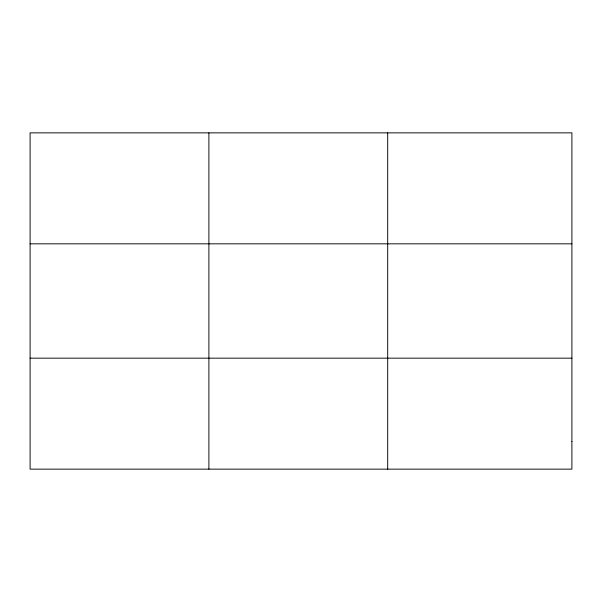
<?xml version="1.0" encoding="UTF-8"?>
<svg xmlns="http://www.w3.org/2000/svg" width="602" height="602" viewBox="0 0 602 602"><rect width="100%" height="100%" fill="white"/><g stroke="black" fill="none" stroke-linecap="round" stroke-linejoin="round"><path stroke-width="0.9" d="M387.688 132.861L387.688 469.139M30.1 243.833L571.9 243.833M30.1 358.167L571.9 358.167M208.894 132.861L208.894 469.139M571.9 441.401L571.9 469.139L30.1 469.139L30.1 132.861L571.9 132.861L571.9 441.401"/></g></svg>
